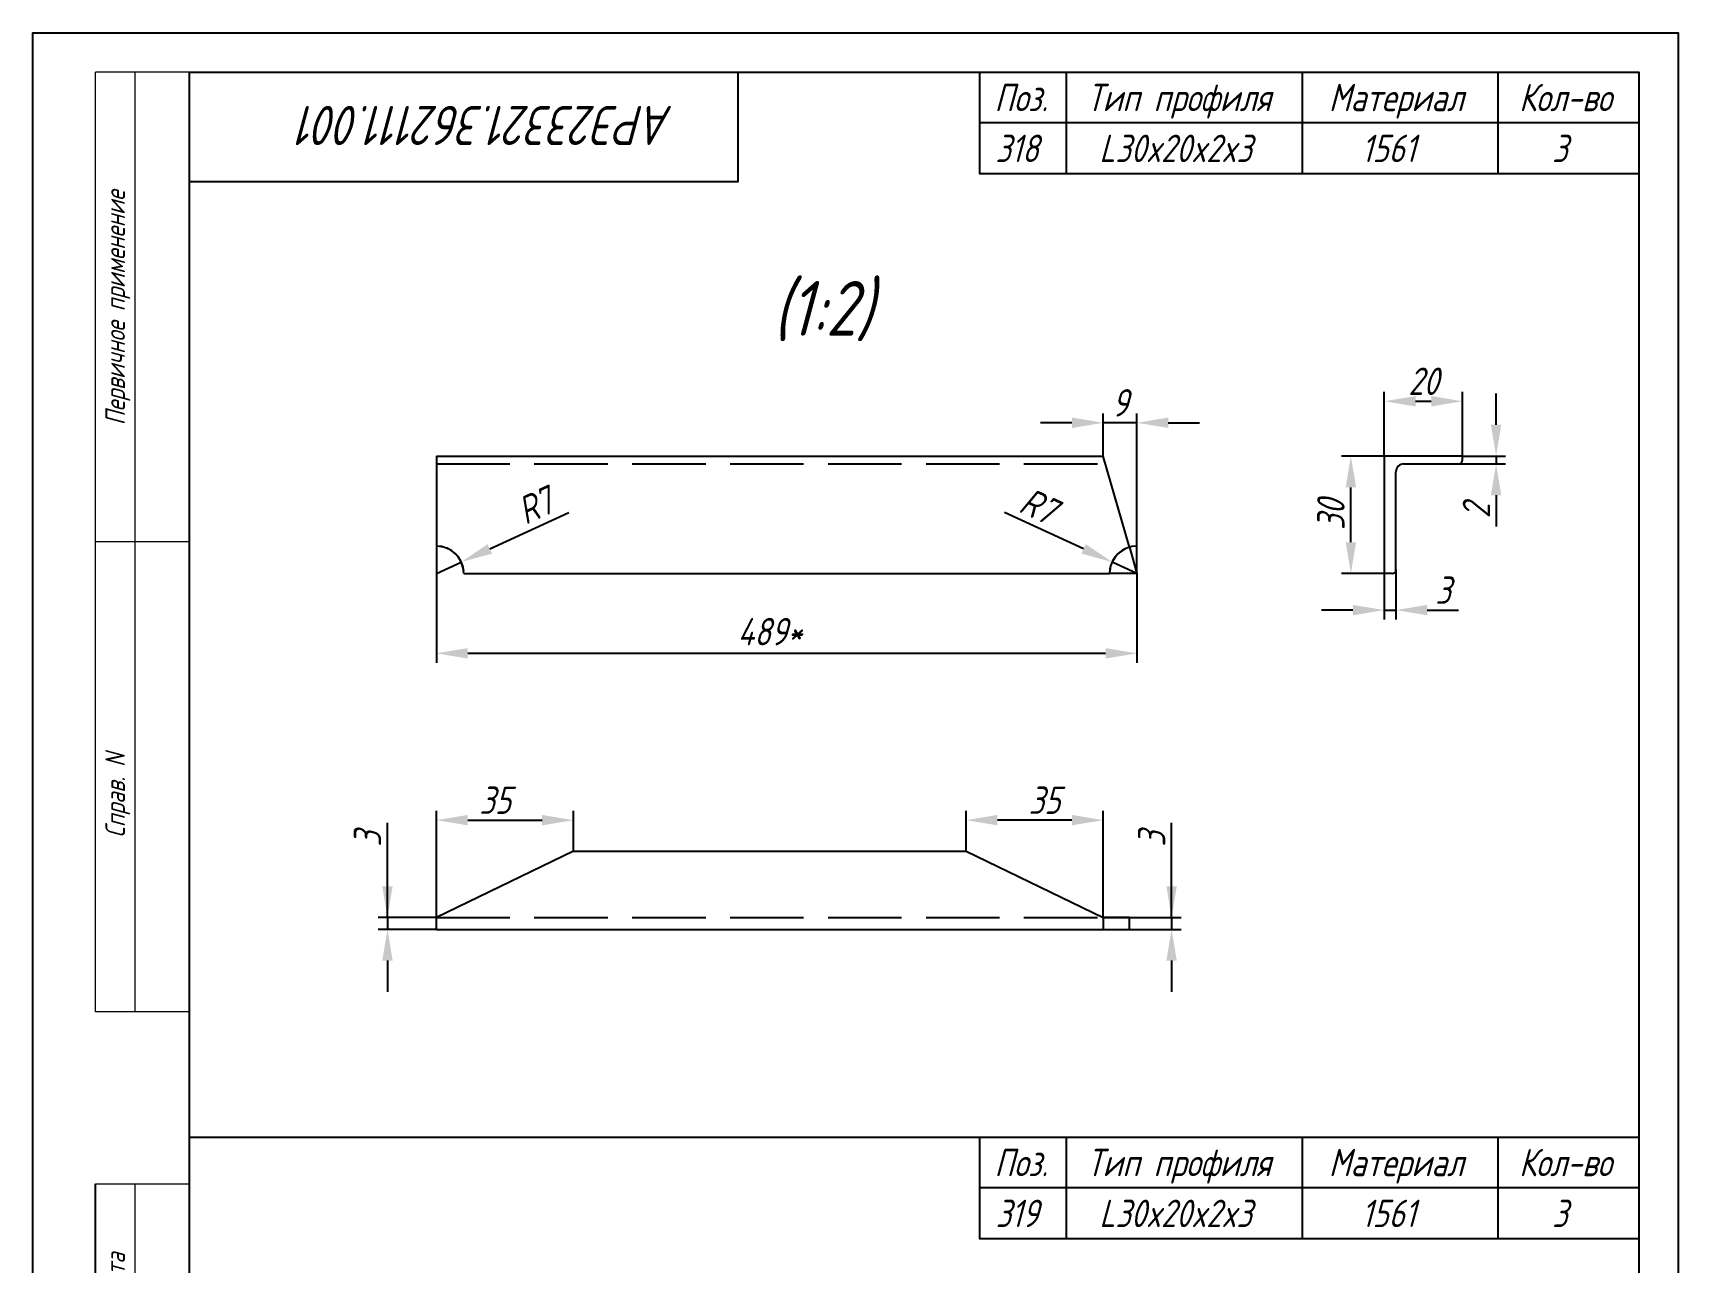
# Model space of a CAD drawing. Header units: millimetres. Extents: x -37166 to -34073, y -441 to 2979.
# Drawn here: x -35527 to -35317, y 740.4 to 897.4 of the extents above; entities that cross this region are included whole.
import ezdxf
from ezdxf.enums import TextEntityAlignment as Align

# ---------------------------------------------------------------- set-up
doc = ezdxf.new("R2010")
doc.units = ezdxf.units.MM
doc.header["$PDSIZE"] = -1
doc.linetypes.add('Short_dashed', pattern=[5, 3.75, -1.25])
doc.linetypes.add('SLD-Сплошная', pattern=[0])
for name, color, linetype in [('Frame', 6, 'Continuous'), ('ОСНОВНАЯ_НАДПИСЬ', 7, 'SLD-Сплошная'), ('ЧЕРТЕЖ', 7, 'Continuous')]:
    doc.layers.add(name, color=color, linetype=linetype)
doc.styles.add('SLDTEXTSTYLE0', font='ГОСТ тип А наклонный.ttf')
doc.styles.get("Standard").update_dxf_attribs({"font": 'ГОСТ тип А наклонный.ttf'})
doc.styles.add('ГОСТ', font='ГОСТ тип А.ttf', dxfattribs={"oblique": 15})
doc.dimstyles.new('dim1', dxfattribs={"dimtxt": 3.5, "dimasz": 4, "dimexe": 1.2, "dimexo": 0, "dimgap": 0.8, "dimtad": 1, "dimdec": 0, "dimdsep": 46, "dimtxsty": 'Standard', "dimcen": 5, "dimadec": 0, "dimazin": 0, "dimtfac": 1, "dimtdec": 0, "dimtmove": 0, "dimatfit": 3, "dimfxl": 0, "dimtolj": 1, "dimtzin": 0, "dimarcsym": 0})

# ---------------------------------------------------------------- blocks, each defined once
blk = doc.blocks.new('stamp-side-22600')
at = {"layer": 'Frame'}
blk.add_line((-12, 0), (-12, 145), dxfattribs=at)
at = {"layer": 'Frame', "lineweight": 13}
for p, q in [((-12, 145), (0, 145)), ((-12, 110), (0, 110)), ((0, 85), (-12, 85)), ((-12, 60), (0, 60)), ((0, 25), (-12, 25)), ((0, 0), (-12, 0))]:
    blk.add_line(p, q, dxfattribs=at)
at = {"layer": 'Frame', "color": 7, "lineweight": 13}
blk.add_line((-7, 145), (-7, 0), dxfattribs=at)
at = {"color": 7, "lineweight": 13, "style": 'ГОСТ', "oblique": 15}
for s, p in [('Подпись и дата', (-8.25, 115.55)), ('Инв. N дубл.', (-8.25, 88.76)), ('Взамен инв. N', (-8.25, 61.42)), ('Подпись и дата', (-8.25, 30.25)), ('Инв. N подл.', (-8.25, 2.97))]:
    blk.add_text(s, height=2.5, rotation=90, dxfattribs=at).set_placement(p)
blk = doc.blocks.new('stamp-side-w22600')
at = {"layer": 'Frame', "lineweight": 13}
for p, q in [((0, 287), (-12, 287)), ((-12, 167), (-12, 287)), ((0, 227), (-12, 227)), ((0, 167), (-12, 167))]:
    blk.add_line(p, q, dxfattribs=at)
at = {"layer": 'Frame', "color": 7, "lineweight": 13}
blk.add_line((-7, 287), (-7, 167), dxfattribs=at)
blk.add_blockref('stamp-side-22600', (0, 0))
at = {"color": 7, "lineweight": 13, "style": 'ГОСТ', "oblique": 15}
for s, p in [('Первичное применение', (-8.25, 241.89)), ('Справ. N', (-8.25, 189.23))]:
    blk.add_text(s, height=2.5, rotation=90, dxfattribs=at).set_placement(p)
blk = doc.blocks.new('A4-vert-gost-02-Neptun')
at = {"layer": 'Frame', "color": 7}
blk.add_lwpolyline([(0, 0), (0, 297), (210, 297), (210, 0)], close=True, dxfattribs=at)
at = {"layer": 'Frame'}
blk.add_lwpolyline([(20, 5), (20, 292), (205, 292), (205, 5)], close=True, dxfattribs=at)
blk.add_lwpolyline([(90, 292), (90, 278), (20, 278)], dxfattribs=at)
blk.add_blockref('stamp-side-w22600', (20, 5))
at = {"layer": 'ОСНОВНАЯ_НАДПИСЬ', "lineweight": 13, "style": 'SLDTEXTSTYLE0', "oblique": 7.5}
blk.add_attdef('PAGE', text='', height=3.5, dxfattribs=at).set_placement((199.52, 7.97), align=Align.CENTER)
at = {"layer": 'ЧЕРТЕЖ', "style": 'ГОСТ', "oblique": 15}
blk.add_attdef('НОМЕР ЧЕРТЕЖА', text='', height=5, rotation=180, dxfattribs=at).set_placement((58.02, 285.18), align=Align.MIDDLE_CENTER)
blk.add_attdef('Номер чертежа', text='', height=7, dxfattribs=at).set_placement((141.15, 13.28), align=Align.MIDDLE_CENTER)
blk = doc.blocks.new('*D7193')
at = {"color": 0, "lineweight": -2}
for p, q in [((-35475.49, 831.81), (-35475.49, 816.92)), ((-35386.06, 828.31), (-35386.06, 816.92)), ((-35471.49, 818.12), (-35390.06, 818.12))]:
    blk.add_line(p, q, dxfattribs=at)
at = {"color": 0}
for points in [[(-35471.49, 818.78), (-35471.49, 817.45), (-35475.49, 818.12)], [(-35390.06, 817.45), (-35390.06, 818.78), (-35386.06, 818.12)]]:
    blk.add_solid(points, dxfattribs=at)
at = {"layer": 'Defpoints', "color": 0}
for p in [(-35475.49, 831.81), (-35386.06, 828.31), (-35386.06, 818.12)]:
    blk.add_point(p, dxfattribs=at)
at = {"color": 0, "insert": (-35432.93, 820.89), "char_height": 3.5, "attachment_point": 5}
blk.add_mtext('\\A1;489*', dxfattribs=at)
blk = doc.blocks.new('*D7194')
at = {"color": 0, "lineweight": -2}
for p, q in [((-35481.73, 784.37), (-35481.73, 796.45)), ((-35481.73, 788.37), (-35481.73, 792.37)), ((-35475.49, 784.37), (-35482.93, 784.37)), ((-35481.73, 784.37), (-35481.73, 782.87)), ((-35475.49, 782.87), (-35482.93, 782.87)), ((-35481.73, 778.87), (-35481.73, 774.87))]:
    blk.add_line(p, q, dxfattribs=at)
at = {"color": 0}
for points in [[(-35482.4, 788.37), (-35481.07, 788.37), (-35481.73, 784.37)], [(-35481.07, 778.87), (-35482.4, 778.87), (-35481.73, 782.87)]]:
    blk.add_solid(points, dxfattribs=at)
at = {"layer": 'Defpoints', "color": 0}
for p in [(-35475.49, 784.37), (-35481.73, 782.87), (-35475.49, 782.87)]:
    blk.add_point(p, dxfattribs=at)
at = {"color": 0, "insert": (-35484.28, 794.41), "char_height": 3.5, "attachment_point": 5, "rotation": 90}
blk.add_mtext('\\A1;3', dxfattribs=at)
blk = doc.blocks.new('*D7195')
at = {"color": 0, "lineweight": -2}
for p, q in [((-35475.49, 784.37), (-35475.49, 798.01)), ((-35457.99, 792.87), (-35457.99, 798.01)), ((-35471.49, 796.81), (-35461.99, 796.81))]:
    blk.add_line(p, q, dxfattribs=at)
at = {"color": 0}
for points in [[(-35471.49, 797.48), (-35471.49, 796.15), (-35475.49, 796.81)], [(-35461.99, 796.15), (-35461.99, 797.48), (-35457.99, 796.81)]]:
    blk.add_solid(points, dxfattribs=at)
at = {"layer": 'Defpoints', "color": 0}
for p in [(-35457.99, 796.81), (-35457.99, 792.87), (-35475.49, 784.37)]:
    blk.add_point(p, dxfattribs=at)
at = {"color": 0, "insert": (-35467.99, 799.36), "char_height": 3.5, "attachment_point": 5}
blk.add_mtext('\\A1;35', dxfattribs=at)
blk = doc.blocks.new('*D7196')
at = {"color": 0, "lineweight": -2}
for p, q in [((-35381.64, 784.37), (-35381.64, 796.45)), ((-35381.64, 788.37), (-35381.64, 792.37)), ((-35390.37, 784.37), (-35380.44, 784.37)), ((-35381.64, 784.37), (-35381.64, 782.87)), ((-35390.37, 782.87), (-35380.44, 782.87)), ((-35381.64, 778.87), (-35381.64, 774.87))]:
    blk.add_line(p, q, dxfattribs=at)
at = {"color": 0}
for points in [[(-35382.31, 788.37), (-35380.98, 788.37), (-35381.64, 784.37)], [(-35380.98, 778.87), (-35382.31, 778.87), (-35381.64, 782.87)]]:
    blk.add_solid(points, dxfattribs=at)
at = {"layer": 'Defpoints', "color": 0}
for p in [(-35390.37, 784.37), (-35390.37, 782.87), (-35381.64, 782.87)]:
    blk.add_point(p, dxfattribs=at)
at = {"color": 0, "insert": (-35384.19, 794.41), "char_height": 3.5, "attachment_point": 5, "rotation": 90}
blk.add_mtext('\\A1;3', dxfattribs=at)
blk = doc.blocks.new('*D7197')
at = {"color": 0, "lineweight": -2}
for p, q in [((-35354.5, 843.31), (-35359.96, 843.31)), ((-35358.76, 832.31), (-35358.76, 839.31)), ((-35354.5, 828.31), (-35359.96, 828.31))]:
    blk.add_line(p, q, dxfattribs=at)
at = {"color": 0}
for points in [[(-35358.09, 839.31), (-35359.42, 839.31), (-35358.76, 843.31)], [(-35359.42, 832.31), (-35358.09, 832.31), (-35358.76, 828.31)]]:
    blk.add_solid(points, dxfattribs=at)
at = {"layer": 'Defpoints', "color": 0}
for p in [(-35358.76, 843.31), (-35354.5, 843.31), (-35354.5, 828.31)]:
    blk.add_point(p, dxfattribs=at)
at = {"color": 0, "insert": (-35361.31, 835.81), "char_height": 3.5, "attachment_point": 5, "rotation": 90}
blk.add_mtext('\\A1;30', dxfattribs=at)
blk = doc.blocks.new('*D7198')
at = {"color": 0, "lineweight": -2}
for p, q in [((-35354.5, 843.31), (-35354.5, 851.51)), ((-35344.5, 843.31), (-35344.5, 851.51)), ((-35350.5, 850.31), (-35348.5, 850.31))]:
    blk.add_line(p, q, dxfattribs=at)
at = {"color": 0}
for points in [[(-35350.5, 850.97), (-35350.5, 849.64), (-35354.5, 850.31)], [(-35348.5, 849.64), (-35348.5, 850.97), (-35344.5, 850.31)]]:
    blk.add_solid(points, dxfattribs=at)
at = {"layer": 'Defpoints', "color": 0}
for p in [(-35344.5, 850.31), (-35354.5, 843.31), (-35344.5, 843.31)]:
    blk.add_point(p, dxfattribs=at)
at = {"color": 0, "insert": (-35349.5, 852.86), "char_height": 3.5, "attachment_point": 5}
blk.add_mtext('\\A1;20', dxfattribs=at)
blk = doc.blocks.new('*D7199')
at = {"color": 0, "lineweight": -2}
for p, q in [((-35354.5, 828.31), (-35354.5, 822.44)), ((-35353, 828.81), (-35353, 822.44)), ((-35358.5, 823.64), (-35362.5, 823.64)), ((-35354.5, 823.64), (-35353, 823.64)), ((-35349, 823.64), (-35345, 823.64))]:
    blk.add_line(p, q, dxfattribs=at)
at = {"color": 0}
for points in [[(-35358.5, 822.97), (-35358.5, 824.3), (-35354.5, 823.64)], [(-35349, 824.3), (-35349, 822.97), (-35353, 823.64)]]:
    blk.add_solid(points, dxfattribs=at)
at = {"layer": 'Defpoints', "color": 0}
for p in [(-35354.5, 828.31), (-35353, 828.81), (-35353, 823.64)]:
    blk.add_point(p, dxfattribs=at)
at = {"color": 0, "insert": (-35347, 826.19), "char_height": 3.5, "attachment_point": 5}
blk.add_mtext('\\A1;3', dxfattribs=at)
blk = doc.blocks.new('*D7200')
at = {"color": 0, "lineweight": -2}
for p, q in [((-35340.22, 847.31), (-35340.22, 851.31)), ((-35345, 842.31), (-35339.02, 842.31)), ((-35344.5, 843.31), (-35339.02, 843.31)), ((-35340.22, 843.31), (-35340.22, 842.31)), ((-35340.22, 838.31), (-35340.22, 834.31))]:
    blk.add_line(p, q, dxfattribs=at)
at = {"color": 0}
for points in [[(-35340.89, 847.31), (-35339.56, 847.31), (-35340.22, 843.31)], [(-35339.56, 838.31), (-35340.89, 838.31), (-35340.22, 842.31)]]:
    blk.add_solid(points, dxfattribs=at)
at = {"layer": 'Defpoints', "color": 0}
for p in [(-35345, 842.31), (-35344.5, 843.31), (-35340.22, 842.31)]:
    blk.add_point(p, dxfattribs=at)
at = {"color": 0, "insert": (-35342.73, 836.31), "char_height": 3.5, "attachment_point": 5, "rotation": 90}
blk.add_mtext('\\A1;2', dxfattribs=at)
blk = doc.blocks.new('*D7201')
at = {"color": 0, "lineweight": -2}
for p, q in [((-35407.87, 792.87), (-35407.87, 798.01)), ((-35390.37, 784.37), (-35390.37, 798.01)), ((-35394.37, 796.81), (-35403.87, 796.81))]:
    blk.add_line(p, q, dxfattribs=at)
at = {"color": 0}
for points in [[(-35403.87, 797.48), (-35403.87, 796.15), (-35407.87, 796.81)], [(-35394.37, 796.15), (-35394.37, 797.48), (-35390.37, 796.81)]]:
    blk.add_solid(points, dxfattribs=at)
at = {"layer": 'Defpoints', "color": 0}
for p in [(-35407.87, 796.81), (-35407.87, 792.87), (-35390.37, 784.37)]:
    blk.add_point(p, dxfattribs=at)
at = {"color": 0, "insert": (-35397.87, 799.36), "char_height": 3.5, "attachment_point": 5}
blk.add_mtext('\\A1;35', dxfattribs=at)
blk = doc.blocks.new('*D7202')
at = {"color": 0, "lineweight": -2}
for p, q in [((-35392.87, 831.45), (-35402.98, 836.12)), ((-35386.06, 828.31), (-35389.24, 829.78))]:
    blk.add_line(p, q, dxfattribs=at)
blk.add_arc((-35386.06, 828.31), 3.5, 90, 174.9361, dxfattribs=at)
at = {"color": 0}
blk.add_solid([(-35393.15, 830.85), (-35392.59, 832.06), (-35389.24, 829.78)], dxfattribs=at)
at = {"layer": 'Defpoints', "color": 0}
for p in [(-35389.24, 829.78), (-35386.06, 828.31)]:
    blk.add_point(p, dxfattribs=at)
at = {"color": 0, "insert": (-35398.66, 836.96), "char_height": 3.5, "attachment_point": 5, "rotation": 335.1943}
blk.add_mtext('\\A1;R7', dxfattribs=at)
blk = doc.blocks.new('*D7203')
at = {"color": 0, "lineweight": -2}
for p, q in [((-35468.68, 831.45), (-35458.58, 836.12)), ((-35475.49, 828.31), (-35472.31, 829.78))]:
    blk.add_line(p, q, dxfattribs=at)
blk.add_arc((-35475.49, 828.31), 3.5, 5.0639, 90, dxfattribs=at)
at = {"color": 0}
blk.add_solid([(-35468.96, 832.06), (-35468.4, 830.85), (-35472.31, 829.78)], dxfattribs=at)
at = {"layer": 'Defpoints', "color": 0}
for p in [(-35472.31, 829.78), (-35475.49, 828.31)]:
    blk.add_point(p, dxfattribs=at)
at = {"color": 0, "insert": (-35462.89, 836.96), "char_height": 3.5, "attachment_point": 5, "rotation": 24.8057}
blk.add_mtext('\\A1;R7', dxfattribs=at)
blk = doc.blocks.new('*D7204')
at = {"color": 0, "lineweight": -2}
for p, q in [((-35390.37, 843.31), (-35390.37, 848.76)), ((-35386.06, 828.31), (-35386.06, 848.76)), ((-35394.37, 847.56), (-35398.37, 847.56)), ((-35386.06, 847.56), (-35390.37, 847.56)), ((-35382.06, 847.56), (-35378.06, 847.56))]:
    blk.add_line(p, q, dxfattribs=at)
at = {"color": 0}
for points in [[(-35394.37, 846.89), (-35394.37, 848.23), (-35390.37, 847.56)], [(-35382.06, 848.23), (-35382.06, 846.89), (-35386.06, 847.56)]]:
    blk.add_solid(points, dxfattribs=at)
at = {"layer": 'Defpoints', "color": 0}
for p in [(-35390.37, 847.56), (-35390.37, 843.31), (-35386.06, 828.31)]:
    blk.add_point(p, dxfattribs=at)
at = {"color": 0, "insert": (-35388.22, 850.11), "char_height": 3.5, "attachment_point": 5}
blk.add_mtext('\\A1;9', dxfattribs=at)

msp = doc.modelspace()

# ---------------------------------------------------------------- linework, layer by layer
at = {"color": 6, "ltscale": 0.05}
for p, q in [((-35395.116, 892.351), (-35395.116, 879.351)), ((-35364.991, 892.351), (-35364.991, 879.351)), ((-35339.991, 892.351), (-35339.991, 879.351)), ((-35321.991, 885.851), (-35406.116, 885.851)), ((-35395.116, 756.343), (-35395.116, 743.343)), ((-35364.991, 756.343), (-35364.991, 743.343)), ((-35339.991, 756.343), (-35339.991, 743.343)), ((-35321.991, 749.843), (-35406.116, 749.843))]:
    msp.add_line(p, q, dxfattribs=at)
at = {"color": 1}
for p, q in [((-35475.491, 843.307), (-35390.366, 843.307)), ((-35475.491, 843.307), (-35475.491, 831.807)), ((-35387.029, 831.672), (-35390.366, 843.307)), ((-35344.5, 843.307), (-35354.5, 843.307)), ((-35354.5, 843.307), (-35354.5, 828.307)), ((-35352, 842.307), (-35345, 842.307)), ((-35344.5, 842.807), (-35344.5, 843.307)), ((-35353, 828.807), (-35353, 841.307)), ((-35471.991, 828.307), (-35389.564, 828.307)), ((-35353.5, 828.307), (-35354.5, 828.307)), ((-35457.991, 792.867), (-35475.491, 784.367)), ((-35457.991, 792.867), (-35407.866, 792.867)), ((-35407.866, 792.867), (-35390.366, 784.367)), ((-35475.491, 782.867), (-35475.491, 784.367)), ((-35390.366, 784.367), (-35390.366, 782.867)), ((-35475.491, 782.867), (-35390.366, 782.867))]:
    msp.add_line(p, q, dxfattribs=at)
at = {"color": 1, "linetype": 'Short_dashed', "ltscale": 2.5}
for p, q in [((-35475.491, 842.307), (-35390.079, 842.307)), ((-35475.491, 784.367), (-35390.366, 784.367))]:
    msp.add_line(p, q, dxfattribs=at)
at = {"color": 6}
msp.add_line((-35506.991, 756.343), (-35321.991, 756.343), dxfattribs=at)
at = {"color": 6, "ltscale": 0.05}
for points in [[(-35406.116, 892.351), (-35321.991, 892.351), (-35321.991, 879.351), (-35406.116, 879.351)], [(-35406.116, 756.343), (-35321.991, 756.343), (-35321.991, 743.343), (-35406.116, 743.343)]]:
    msp.add_lwpolyline(points, close=True, dxfattribs=at)
at = {"color": 7}
msp.add_lwpolyline([(-35387.029, 831.672), (-35386.064, 828.307), (-35389.564, 828.307)], dxfattribs=at)
at = {"color": 1}
msp.add_lwpolyline([(-35387.029, 784.367), (-35390.366, 784.367), (-35390.366, 782.867), (-35387.029, 782.867)], close=True, dxfattribs=at)
for centre, radius, start, end in [((-35352, 841.307), 1, 90, 180), ((-35345, 842.807), 0.5, 270, 0), ((-35475.491, 828.307), 3.5, 0, 90), ((-35386.064, 828.307), 3.5, 106, 180), ((-35353.5, 828.807), 0.5, 270, 0)]:
    msp.add_arc(centre, radius, start, end, dxfattribs=at)

# ---------------------------------------------------------------- block references
at = {"color": 2, "lineweight": 100, "ltscale": 0.4}
ref = msp.add_blockref('A4-vert-gost-02-Neptun', (-35526.989, 600.351), dxfattribs=at)
ref.add_attrib('НОМЕР ЧЕРТЕЖА', 'АРЭ23321.362111.001', dxfattribs={"layer": 'ЧЕРТЕЖ', "height": 5, "rotation": 180, "style": 'ГОСТ', "oblique": 15}).set_placement((-35468.967, 885.531), align=Align.MIDDLE_CENTER)

# ---------------------------------------------------------------- texts
at = {"color": 7, "char_height": 3.5, "attachment_point": 2, "style": 'ГОСТ'}
for s, insert in [('{\\A1;Поз.}', (-35400.853, 890.851)), ('{\\A1;Тип профиля}', (-35380.711, 890.851)), ('{\\A1;Материал}', (-35352.975, 890.851)), ('{\\A1;Кол-во}', (-35331.39, 890.851)), ('318', (-35401.378, 884.351)), ('{\\A1;L30x20x2x3}', (-35381.134, 884.351)), ('{\\A1;1561}', (-35353.953, 884.351)), ('3', (-35332.082, 884.351)), ('{\\A1;Поз.}', (-35400.853, 754.843)), ('{\\A1;Тип профиля}', (-35380.711, 754.843)), ('{\\A1;Материал}', (-35352.975, 754.843)), ('{\\A1;Кол-во}', (-35331.39, 754.843)), ('319', (-35401.378, 748.343)), ('{\\A1;L30x20x2x3}', (-35381.134, 748.343)), ('{\\A1;1561}', (-35353.953, 748.343)), ('3', (-35332.082, 748.343))]:
    msp.add_mtext(s, dxfattribs=dict(at, insert=insert))

# ---------------------------------------------------------------- dimensions: what is measured, and where the dimension line sits
dim = msp.add_linear_dim(base=(-35344.5, 850.307), p1=(-35354.5, 843.307), p2=(-35344.5, 843.307), dimstyle='dim1', override={"dimscale": 1, "dimlfac": 2, "dimtxsty": 'Standard', "dimsah": 1, "dimtolj": 1})
dim.commit()
dim.dimension.update_dxf_attribs({"geometry": '*D7198', "text_midpoint": (-35349.5, 852.857)})
for base, p1, p2, angle, override, picture, middle in [((-35390.366, 847.561), (-35386.064, 828.307), (-35390.366, 843.307), 180, {"dimlfac": 2, "dimtxsty": 'Standard', "dimsah": 1, "dimtolj": 1}, '*D7204', (-35388.215, 850.111)), ((-35358.757, 843.307), (-35354.5, 828.307), (-35354.5, 843.307), 90, {"dimscale": 1, "dimlfac": 2, "dimtxsty": 'Standard', "dimsah": 1, "dimtolj": 1}, '*D7197', (-35361.307, 835.807))]:
    dim = msp.add_linear_dim(base=base, p1=p1, p2=p2, angle=angle, dimstyle='dim1', override=override)
    dim.commit()
    dim.dimension.update_dxf_attribs({"geometry": picture, "text_midpoint": middle})
for base, p1, p2, angle, override, picture, middle in [((-35340.222, 842.307), (-35344.5, 843.307), (-35345, 842.307), 90, {"dimscale": 1, "dimlfac": 2, "dimtxsty": 'Standard', "dimsah": 1, "dimtmove": 1, "dimtolj": 1}, '*D7200', (-35340.184, 836.307)), ((-35457.991, 796.812), (-35475.491, 784.367), (-35457.991, 792.867), 0, {"dimscale": 1, "dimlfac": 2, "dimsah": 1}, '*D7195', (-35467.991, 796.812)), ((-35407.866, 796.812), (-35390.366, 784.367), (-35407.866, 792.867), 180, {"dimscale": 1, "dimlfac": 2, "dimsah": 1}, '*D7201', (-35397.866, 796.812)), ((-35481.732, 782.867), (-35475.491, 784.367), (-35475.491, 782.867), 90, {"dimscale": 1, "dimlfac": 2, "dimsah": 1}, '*D7194', (-35481.732, 794.408)), ((-35381.643, 782.867), (-35390.366, 784.367), (-35390.366, 782.867), 90, {"dimscale": 1, "dimlfac": 2, "dimsah": 1}, '*D7196', (-35381.643, 794.408))]:
    dim = msp.add_linear_dim(base=base, p1=p1, p2=p2, angle=angle, dimstyle='dim1', override=override)
    dim.commit()
    dim.dimension.update_dxf_attribs({"geometry": picture, "text_midpoint": middle, "dimtype": 160})
for center, mpoint, picture, middle in [((-35475.491, 828.307), (-35472.314, 829.776), '*D7203', (-35461.814, 834.628)), ((-35386.064, 828.307), (-35389.242, 829.776), '*D7202', (-35399.741, 834.628))]:
    dim = msp.add_radius_dim(center=center, mpoint=mpoint, dimstyle='dim1', override={"dimscale": 1, "dimlfac": 2, "dimtxsty": 'Standard', "dimsah": 1, "dimtolj": 1})
    dim.commit()
    dim.dimension.update_dxf_attribs({"geometry": picture, "text_midpoint": middle, "dimtype": 164})
dim = msp.add_linear_dim(base=(-35386.064, 818.117), p1=(-35475.491, 831.807), p2=(-35386.064, 828.307), angle=0, text='489*', dimstyle='dim1', override={"dimscale": 1, "dimlfac": 2, "dimtxsty": 'Standard', "dimsah": 1, "dimtolj": 1})
dim.commit()
dim.dimension.update_dxf_attribs({"geometry": '*D7193', "text_midpoint": (-35432.928, 818.117), "dimtype": 160})
dim = msp.add_linear_dim(base=(-35353, 823.637), p1=(-35354.5, 828.307), p2=(-35353, 828.807), dimstyle='dim1', override={"dimscale": 1, "dimlfac": 2, "dimtxsty": 'Standard', "dimsah": 1, "dimtmove": 1, "dimtolj": 1})
dim.commit()
dim.dimension.update_dxf_attribs({"geometry": '*D7199', "text_midpoint": (-35347, 823.637), "dimtype": 160})

# ---------------------------------------------------------------- next in the draw order: texts
at = {"color": 7, "insert": (-35432.559, 857.976), "char_height": 7, "attachment_point": 7, "style": 'ГОСТ', "bg_fill": 2}
msp.add_mtext('{\\A1;(1:2)}', dxfattribs=at)

doc.saveas('drawing.dxf')
